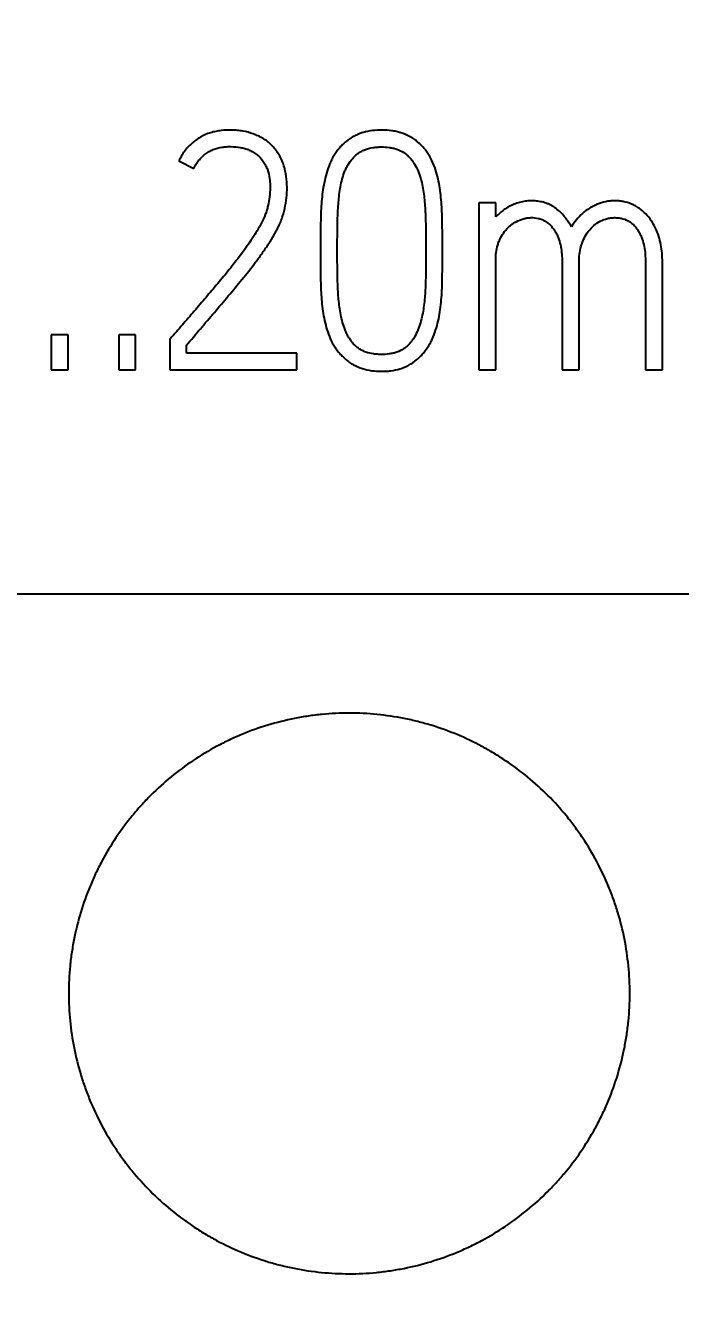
# Model space of a CAD drawing. Extents: x 0 to 420, y 0 to 297.
# Drawn here: x 129.88 to 134.55, y 153.55 to 162.62 of the extents above; entities that cross this region are included whole.
import ezdxf

# ---------------------------------------------------------------- set-up
doc = ezdxf.new("R2010")
doc.units = 0
doc.header["$LTSCALE"] = 23.1
for name, color, linetype in [('10000_FRONT', 7, 'CONTINUOUS'), ('10100_DIM_FRONT', 7, 'CONTINUOUS'), ('10500_FRONT_LABELING', 7, 'CONTINUOUS')]:
    doc.layers.add(name, color=color, linetype=linetype)
doc.styles.get("Standard").update_dxf_attribs({"font": 'txt', "width": 0.8})
doc.dimstyles.new('DIMSTYLE_1', dxfattribs={"dimtxt": 3.5, "dimasz": 3.5, "dimexe": 0.18, "dimexo": 0.0625, "dimgap": 0.09, "dimtad": 1, "dimtxsty": 'STANDARD', "dimcen": 0.09, "dimazin": 3, "dimtp": 0.05, "dimtm": 0.05, "dimtfac": 1, "dimtofl": 0, "dimtmove": 0, "dimatfit": 3, "dimtolj": 1})

# ---------------------------------------------------------------- blocks, each defined once
blk = doc.blocks.new('*D0')
at = {"layer": '10100_DIM_FRONT', "linetype": 'CONTINUOUS'}
for p, q in [((147.4005, 192.5601), (147.4005, 130.0621)), ((103.9005, 151.5111), (103.9005, 130.0621)), ((103.9005, 132.0621), (125.6505, 132.0621)), ((147.4005, 132.0621), (125.6505, 132.0621))]:
    blk.add_line(p, q, dxfattribs=at)
for points in [[(107.4005, 132.5621), (103.9005, 132.0621), (107.4005, 131.5621)], [(143.9005, 131.5621), (147.4005, 132.0621), (143.9005, 132.5621)]]:
    blk.add_solid(points, dxfattribs=at)
at = {"layer": '10100_DIM_FRONT', "linetype": 'CONTINUOUS', "width": 0.696429}
blk.add_text('43,5', height=3.5, dxfattribs=at).set_placement((121.6172, 132.9371))
blk = doc.blocks.new('*D1')
at = {"layer": '10100_DIM_FRONT', "linetype": 'CONTINUOUS'}
for p, q in [((111.900486, 192.560113), (111.900486, 137.865388)), ((147.400486, 192.560113), (147.400486, 137.865388)), ((111.900486, 139.865388), (129.650486, 139.865388)), ((147.400486, 139.865388), (129.650486, 139.865388))]:
    blk.add_line(p, q, dxfattribs=at)
for points in [[(115.400486, 140.365388), (111.900486, 139.865388), (115.400486, 139.365388)], [(143.900486, 139.365388), (147.400486, 139.865388), (143.900486, 140.365388)]]:
    blk.add_solid(points, dxfattribs=at)
at = {"layer": '10100_DIM_FRONT', "linetype": 'CONTINUOUS', "width": 0.678571}
blk.add_text('35,5', height=3.5, dxfattribs=at).set_placement((125.819828, 140.740388))

msp = doc.modelspace()

# ---------------------------------------------------------------- linework, layer by layer
at = {"layer": '10000_FRONT', "color": 7, "linetype": 'CONTINUOUS'}
msp.add_line((111.9005, 158.5611), (147.4005, 158.5611), dxfattribs=at)
for points, knots in [([(134.1905, 155.7111), (134.1905, 155.7769), (134.1872, 155.8422), (134.1745, 155.9717), (134.165, 156.0359), (134.1398, 156.1633), (134.1241, 156.2265), (134.0957, 156.3204), (134.0855, 156.3516), (134.0633, 156.4137), (134.0516, 156.4443), (134.0141, 156.535), (133.9585, 156.6527), (133.8919, 156.7645), (133.8377, 156.8459), (133.8189, 156.8727), (133.78, 156.9254), (133.7598, 156.9515), (133.6972, 157.0281), (133.6532, 157.0766), (133.5151, 157.2153), (133.4145, 157.2982), (133.2917, 157.3807), (133.2779, 157.3897), (133.2501, 157.4074), (133.236, 157.4161), (133.1936, 157.4417), (133.165, 157.4579), (133.0782, 157.5044), (133.0192, 157.5325), (132.8987, 157.5827), (132.8373, 157.6048), (132.7432, 157.6335), (132.7116, 157.6423), (132.6477, 157.6584), (132.6153, 157.6658), (132.5181, 157.6852), (132.3883, 157.7044), (132.2578, 157.711), (132.127, 157.7112), (132.0615, 157.7081), (131.9629, 157.6984), (131.93, 157.6944), (131.8647, 157.6847), (131.8323, 157.679), (131.7358, 157.6598), (131.6724, 157.6439), (131.5474, 157.606), (131.4858, 157.584), (131.3949, 157.5463), (131.3648, 157.533), (131.32, 157.5118), (131.3051, 157.5045), (131.2756, 157.4896), (131.2025, 157.4516), (131.1323, 157.4095), (130.9696, 157.3006), (130.8686, 157.2178), (130.752, 157.101), (130.7293, 157.0771), (130.6853, 157.0284), (130.664, 157.0036), (130.6019, 156.9278), (130.5631, 156.8755), (130.4909, 156.7673), (130.4573, 156.7114), (130.411, 156.6247), (130.3962, 156.5953), (130.3681, 156.5357), (130.3548, 156.5057), (130.3173, 156.415), (130.2736, 156.2923), (130.2419, 156.1662), (130.2228, 156.0704), (130.2172, 156.0383), (130.2075, 155.9735), (130.2034, 155.9409), (130.1937, 155.8426), (130.1905, 155.777), (130.1905, 155.7111)], [0, 0, 0, 0, 0.03125, 0.03125, 0.0625, 0.0625, 0.09375, 0.09375, 0.109375, 0.109375, 0.125, 0.125, 0.15625, 0.1875, 0.1875, 0.203125, 0.203125, 0.21875, 0.21875, 0.25, 0.25, 0.3125, 0.3125, 0.320312, 0.320312, 0.328125, 0.328125, 0.34375, 0.34375, 0.375, 0.375, 0.40625, 0.40625, 0.421875, 0.421875, 0.4375, 0.4375, 0.46875, 0.5, 0.5, 0.53125, 0.53125, 0.546875, 0.546875, 0.5625, 0.5625, 0.59375, 0.59375, 0.625, 0.625, 0.640625, 0.640625, 0.648438, 0.648438, 0.65625, 0.6875, 0.6875, 0.75, 0.75, 0.765625, 0.765625, 0.78125, 0.78125, 0.8125, 0.8125, 0.84375, 0.84375, 0.859375, 0.859375, 0.875, 0.875, 0.90625, 0.9375, 0.9375, 0.953125, 0.953125, 0.96875, 0.96875, 1, 1, 1, 1]), ([(130.1905, 155.7111), (130.1905, 155.6453), (130.1938, 155.58), (130.2065, 155.4505), (130.216, 155.3863), (130.2412, 155.2589), (130.2569, 155.1957), (130.2853, 155.1017), (130.2955, 155.0705), (130.3177, 155.0085), (130.3294, 154.9779), (130.3669, 154.8873), (130.4225, 154.7695), (130.4891, 154.6578), (130.5433, 154.5764), (130.562, 154.5496), (130.6009, 154.4968), (130.6212, 154.4708), (130.6837, 154.3943), (130.7277, 154.3457), (130.8658, 154.2071), (130.9663, 154.1241), (131.0891, 154.0416), (131.1029, 154.0326), (131.1307, 154.0149), (131.1448, 154.0062), (131.1872, 153.9807), (131.2158, 153.9644), (131.3026, 153.9179), (131.3616, 153.8898), (131.4821, 153.8396), (131.5436, 153.8175), (131.6376, 153.7888), (131.6692, 153.7799), (131.7332, 153.7638), (131.7655, 153.7565), (131.8627, 153.737), (131.9926, 153.7178), (132.1232, 153.7112), (132.254, 153.711), (132.3195, 153.7142), (132.4181, 153.7238), (132.4511, 153.7279), (132.5164, 153.7376), (132.6784, 153.7657), (132.8347, 153.8132), (132.9863, 153.876), (133.0164, 153.8893), (133.0611, 153.9105), (133.076, 153.9178), (133.1055, 153.9327), (133.1787, 153.9707), (133.2488, 154.0128), (133.4115, 154.1217), (133.5125, 154.2045), (133.6291, 154.3213), (133.6518, 154.3452), (133.6958, 154.3939), (133.7171, 154.4187), (133.7791, 154.4944), (133.8179, 154.5467), (133.8901, 154.655), (133.9237, 154.7109), (133.97, 154.7975), (133.9847, 154.8269), (134.0129, 154.8865), (134.0262, 154.9165), (134.0637, 155.0072), (134.1074, 155.1299), (134.1391, 155.2559), (134.1582, 155.3517), (134.1638, 155.3839), (134.1735, 155.4486), (134.1775, 155.4813), (134.1873, 155.5796), (134.1905, 155.6452), (134.1905, 155.7111)], [0, 0, 0, 0, 0.03125, 0.03125, 0.0625, 0.0625, 0.09375, 0.09375, 0.109375, 0.109375, 0.125, 0.125, 0.15625, 0.1875, 0.1875, 0.203125, 0.203125, 0.21875, 0.21875, 0.25, 0.25, 0.3125, 0.3125, 0.320312, 0.320312, 0.328125, 0.328125, 0.34375, 0.34375, 0.375, 0.375, 0.40625, 0.40625, 0.421875, 0.421875, 0.4375, 0.4375, 0.46875, 0.5, 0.5, 0.53125, 0.53125, 0.546875, 0.546875, 0.5625, 0.625, 0.625, 0.640625, 0.640625, 0.648438, 0.648438, 0.65625, 0.6875, 0.6875, 0.75, 0.75, 0.765625, 0.765625, 0.78125, 0.78125, 0.8125, 0.8125, 0.84375, 0.84375, 0.859375, 0.859375, 0.875, 0.875, 0.90625, 0.9375, 0.9375, 0.953125, 0.953125, 0.96875, 0.96875, 1, 1, 1, 1])]:
    msp.add_open_spline(points, degree=3, knots=knots, dxfattribs=at)
at = {"layer": '10500_FRONT_LABELING', "color": 7, "linetype": 'CONTINUOUS'}
for p, q in [((130.9758, 161.6513), (131.0819, 161.597)), ((133.1144, 161.3518), (133.1144, 160.1611)), ((133.2346, 161.3518), (133.1144, 161.3518)), ((133.2346, 161.2504), (133.2346, 161.3518)), ((131.985, 161.0217), (131.985, 160.9958)), ((132.1052, 160.9958), (132.1052, 161.0217)), ((132.7371, 161.0217), (132.7371, 160.9958)), ((132.855, 160.9958), (132.855, 161.0217)), ((133.2346, 160.1611), (133.2346, 160.9439)), ((133.7085, 160.9298), (133.7085, 160.1611)), ((133.8288, 160.1611), (133.8288, 160.9298)), ((134.3027, 160.9298), (134.3027, 160.1611)), ((134.423, 160.1611), (134.423, 160.9298)), ((130.0657, 160.4087), (130.0657, 160.1611)), ((130.1859, 160.4087), (130.0657, 160.4087)), ((130.1859, 160.1611), (130.1859, 160.4087)), ((130.5467, 160.4087), (130.5467, 160.1611)), ((130.6669, 160.4087), (130.5467, 160.4087)), ((130.6669, 160.1611), (130.6669, 160.4087)), ((130.9263, 160.3945), (130.9121, 160.378)), ((130.9121, 160.378), (130.9121, 160.1611)), ((131.03, 160.279), (131.03, 160.3356)), ((131.8176, 160.279), (131.03, 160.279)), ((131.8176, 160.1611), (131.8176, 160.279)), ((130.0657, 160.1611), (130.1859, 160.1611)), ((130.5467, 160.1611), (130.6669, 160.1611)), ((130.9121, 160.1611), (131.8176, 160.1611)), ((133.1144, 160.1611), (133.2346, 160.1611)), ((133.7085, 160.1611), (133.8288, 160.1611)), ((134.3027, 160.1611), (134.423, 160.1611))]:
    msp.add_line(p, q, dxfattribs=at)
for points, knots in [([(131.03, 160.3356), (131.0631, 160.3747), (131.0961, 160.4137), (131.1623, 160.4918), (131.1955, 160.5308), (131.2619, 160.6087), (131.2951, 160.6477), (131.3608, 160.7261), (131.3934, 160.7655), (131.458, 160.8449), (131.4899, 160.8849), (131.5363, 160.946), (131.5515, 160.9666), (131.5813, 161.0083), (131.5959, 161.0293), (131.6244, 161.0721), (131.6382, 161.0939), (131.664, 161.1382), (131.6761, 161.1607), (131.6922, 161.1955), (131.6972, 161.2072), (131.7066, 161.2309), (131.711, 161.2429), (131.7231, 161.2794), (131.7294, 161.3047), (131.7392, 161.3551), (131.7427, 161.3804), (131.7467, 161.4312), (131.7474, 161.4568), (131.7454, 161.5081), (131.7425, 161.534), (131.7336, 161.5847), (131.7275, 161.6097), (131.7143, 161.6462), (131.7091, 161.6582), (131.6977, 161.6814), (131.6915, 161.6926), (131.6778, 161.7143), (131.6703, 161.7247), (131.654, 161.7445), (131.6453, 161.7541), (131.627, 161.7726), (131.6175, 161.7813), (131.5973, 161.7972), (131.5866, 161.8042), (131.5646, 161.8173), (131.5532, 161.8232), (131.5297, 161.8339), (131.5176, 161.8387), (131.4811, 161.8516), (131.4564, 161.8585), (131.4185, 161.8652), (131.4057, 161.8669), (131.3799, 161.8693), (131.3669, 161.87), (131.3282, 161.871), (131.3024, 161.8701), (131.2641, 161.8657), (131.2513, 161.8637), (131.2259, 161.8585), (131.2132, 161.8553), (131.1762, 161.8437), (131.1526, 161.8333), (131.119, 161.814), (131.108, 161.8069), (131.087, 161.7918), (131.067, 161.7756), (131.0486, 161.7575), (131.0312, 161.7385), (131.0229, 161.7285), (130.9997, 161.6972), (130.9865, 161.675), (130.9758, 161.6513)], [0, 0, 0, 0, 0.0625, 0.0625, 0.125, 0.125, 0.1875, 0.1875, 0.25, 0.25, 0.3125, 0.3125, 0.34375, 0.34375, 0.375, 0.375, 0.40625, 0.40625, 0.4375, 0.4375, 0.453125, 0.453125, 0.46875, 0.46875, 0.5, 0.5, 0.53125, 0.53125, 0.5625, 0.5625, 0.59375, 0.59375, 0.625, 0.625, 0.640625, 0.640625, 0.65625, 0.65625, 0.671875, 0.671875, 0.6875, 0.6875, 0.703125, 0.703125, 0.71875, 0.71875, 0.734375, 0.734375, 0.75, 0.75, 0.78125, 0.78125, 0.796875, 0.796875, 0.8125, 0.8125, 0.84375, 0.84375, 0.859375, 0.859375, 0.875, 0.875, 0.90625, 0.90625, 0.921875, 0.921875, 0.9375, 0.953125, 0.953125, 0.96875, 0.96875, 1, 1, 1, 1]), ([(132.855, 161.0217), (132.855, 161.0665), (132.8547, 161.1113), (132.8537, 161.2009), (132.8532, 161.2456), (132.8497, 161.335), (132.8463, 161.3795), (132.8381, 161.4461), (132.8348, 161.4683), (132.8265, 161.5125), (132.8214, 161.5345), (132.8091, 161.5784), (132.8021, 161.6), (132.7855, 161.6422), (132.7759, 161.6627), (132.7586, 161.6924), (132.7524, 161.7021), (132.7394, 161.7207), (132.7326, 161.7297), (132.7109, 161.7558), (132.6951, 161.772), (132.6689, 161.794), (132.6596, 161.801), (132.6408, 161.8138), (132.6311, 161.8197), (132.6012, 161.8358), (132.5803, 161.8445), (132.5475, 161.8547), (132.5363, 161.8576), (132.514, 161.8624), (132.5028, 161.8644), (132.4691, 161.869), (132.4465, 161.8704), (132.4009, 161.8706), (132.3779, 161.8694), (132.3329, 161.8637), (132.3108, 161.8592), (132.2783, 161.8497), (132.2676, 161.846), (132.2465, 161.8376), (132.2359, 161.8328), (132.2054, 161.817), (132.1865, 161.8044), (132.1601, 161.7829), (132.1516, 161.7753), (132.1352, 161.7592), (132.1274, 161.7508), (132.1053, 161.7247), (132.0921, 161.7062), (132.0745, 161.6768), (132.0691, 161.6667), (132.059, 161.6462), (132.0545, 161.6358), (132.0417, 161.6043), (132.0345, 161.5829), (132.0218, 161.5394), (132.0164, 161.5174), (132.0073, 161.4728), (132.0036, 161.4504), (131.9943, 161.383), (131.9906, 161.338), (131.9877, 161.2703), (131.9871, 161.2477), (131.9863, 161.2026), (131.986, 161.18), (131.9852, 161.1122), (131.985, 161.0669), (131.985, 161.0217)], [0, 0, 0, 0, 0.0625, 0.0625, 0.125, 0.125, 0.1875, 0.1875, 0.21875, 0.21875, 0.25, 0.25, 0.28125, 0.28125, 0.3125, 0.3125, 0.328125, 0.328125, 0.34375, 0.34375, 0.375, 0.375, 0.390625, 0.390625, 0.40625, 0.40625, 0.4375, 0.4375, 0.453125, 0.453125, 0.46875, 0.46875, 0.5, 0.5, 0.53125, 0.53125, 0.5625, 0.5625, 0.578125, 0.578125, 0.59375, 0.59375, 0.625, 0.625, 0.640625, 0.640625, 0.65625, 0.65625, 0.6875, 0.6875, 0.703125, 0.703125, 0.71875, 0.71875, 0.75, 0.75, 0.78125, 0.78125, 0.8125, 0.8125, 0.875, 0.875, 0.90625, 0.90625, 0.9375, 0.9375, 1, 1, 1, 1]), ([(131.0819, 161.597), (131.0912, 161.6171), (131.1028, 161.6355), (131.1234, 161.6609), (131.1308, 161.6691), (131.1466, 161.6845), (131.1631, 161.6988), (131.1812, 161.7109), (131.2001, 161.722), (131.2101, 161.727), (131.2404, 161.7397), (131.2615, 161.7452), (131.2941, 161.7502), (131.3051, 161.7513), (131.3269, 161.7526), (131.3378, 161.7528), (131.3705, 161.7523), (131.3922, 161.7503), (131.4245, 161.7444), (131.4353, 161.7418), (131.4564, 161.7358), (131.4668, 161.7322), (131.487, 161.7238), (131.4968, 161.7189), (131.5159, 161.7078), (131.525, 161.7016), (131.542, 161.6879), (131.5499, 161.6805), (131.561, 161.6685), (131.5646, 161.6644), (131.5715, 161.6558), (131.5748, 161.6513), (131.584, 161.6377), (131.5895, 161.6282), (131.5993, 161.6086), (131.6036, 161.5986), (131.6146, 161.5673), (131.6191, 161.546), (131.6237, 161.5137), (131.6249, 161.5029), (131.6263, 161.4811), (131.6266, 161.4701), (131.6265, 161.4373), (131.625, 161.4156), (131.6196, 161.3726), (131.6155, 161.3513), (131.608, 161.3196), (131.6053, 161.309), (131.5991, 161.288), (131.5958, 161.2776), (131.5845, 161.2469), (131.5756, 161.2273), (131.5559, 161.189), (131.5451, 161.1703), (131.5226, 161.1335), (131.5109, 161.1153), (131.4749, 161.0612), (131.45, 161.0258), (131.3987, 160.9562), (131.3724, 160.922), (131.3185, 160.8545), (131.2909, 160.8213), (131.2355, 160.7551), (131.2077, 160.7221), (131.1519, 160.6562), (131.1238, 160.6234), (131.0676, 160.5578), (131.0393, 160.5252), (130.9969, 160.4762), (130.9828, 160.4599), (130.9545, 160.4272), (130.9403, 160.4109), (130.9263, 160.3945)], [0, 0, 0, 0, 0.03125, 0.03125, 0.046875, 0.046875, 0.0625, 0.078125, 0.078125, 0.09375, 0.09375, 0.125, 0.125, 0.140625, 0.140625, 0.15625, 0.15625, 0.1875, 0.1875, 0.203125, 0.203125, 0.21875, 0.21875, 0.234375, 0.234375, 0.25, 0.25, 0.265625, 0.265625, 0.273438, 0.273438, 0.28125, 0.28125, 0.296875, 0.296875, 0.3125, 0.3125, 0.34375, 0.34375, 0.359375, 0.359375, 0.375, 0.375, 0.40625, 0.40625, 0.4375, 0.4375, 0.453125, 0.453125, 0.46875, 0.46875, 0.5, 0.5, 0.53125, 0.53125, 0.5625, 0.5625, 0.625, 0.625, 0.6875, 0.6875, 0.75, 0.75, 0.8125, 0.8125, 0.875, 0.875, 0.9375, 0.9375, 0.96875, 0.96875, 1, 1, 1, 1]), ([(132.1052, 161.0217), (132.1052, 161.0589), (132.1054, 161.096), (132.1063, 161.1702), (132.1068, 161.2073), (132.1084, 161.263), (132.1091, 161.2815), (132.1112, 161.3186), (132.1125, 161.3371), (132.1156, 161.3741), (132.1174, 161.3926), (132.1219, 161.4295), (132.1246, 161.448), (132.1314, 161.4844), (132.1355, 161.5024), (132.1451, 161.5379), (132.1507, 161.5555), (132.1608, 161.5813), (132.1645, 161.5898), (132.1726, 161.6066), (132.1771, 161.615), (132.1917, 161.6393), (132.2027, 161.6544), (132.2214, 161.6756), (132.228, 161.6823), (132.242, 161.6951), (132.2566, 161.7069), (132.2726, 161.7168), (132.2894, 161.7255), (132.2982, 161.7293), (132.3248, 161.7389), (132.3431, 161.7432), (132.371, 161.7475), (132.3805, 161.7485), (132.3993, 161.7499), (132.4087, 161.7502), (132.4369, 161.7504), (132.4555, 161.7494), (132.4834, 161.7456), (132.4926, 161.744), (132.5111, 161.7398), (132.5203, 161.7372), (132.5472, 161.728), (132.5642, 161.72), (132.5882, 161.7045), (132.5958, 161.6987), (132.6101, 161.6865), (132.6168, 161.6799), (132.6293, 161.6658), (132.6351, 161.6583), (132.6462, 161.6429), (132.6515, 161.635), (132.6662, 161.611), (132.6747, 161.5942), (132.6892, 161.5596), (132.6953, 161.5416), (132.7058, 161.5054), (132.7101, 161.4872), (132.7172, 161.4506), (132.72, 161.4322), (132.7246, 161.3953), (132.7265, 161.3767), (132.7297, 161.3396), (132.731, 161.321), (132.7331, 161.2837), (132.7338, 161.265), (132.7355, 161.2089), (132.7361, 161.1714), (132.7369, 161.0966), (132.7371, 161.0592), (132.7371, 161.0217)], [0, 0, 0, 0, 0.0625, 0.0625, 0.125, 0.125, 0.15625, 0.15625, 0.1875, 0.1875, 0.21875, 0.21875, 0.25, 0.25, 0.28125, 0.28125, 0.3125, 0.3125, 0.328125, 0.328125, 0.34375, 0.34375, 0.375, 0.375, 0.390625, 0.390625, 0.40625, 0.421875, 0.421875, 0.4375, 0.4375, 0.46875, 0.46875, 0.484375, 0.484375, 0.5, 0.5, 0.53125, 0.53125, 0.546875, 0.546875, 0.5625, 0.5625, 0.59375, 0.59375, 0.609375, 0.609375, 0.625, 0.625, 0.640625, 0.640625, 0.65625, 0.65625, 0.6875, 0.6875, 0.71875, 0.71875, 0.75, 0.75, 0.78125, 0.78125, 0.8125, 0.8125, 0.84375, 0.84375, 0.875, 0.875, 0.9375, 0.9375, 1, 1, 1, 1]), ([(133.7746, 161.1797), (133.7615, 161.2034), (133.7468, 161.2259), (133.7218, 161.2573), (133.7129, 161.2673), (133.694, 161.2866), (133.6839, 161.2958), (133.6629, 161.3127), (133.6519, 161.3204), (133.6346, 161.3307), (133.6287, 161.334), (133.6165, 161.34), (133.6103, 161.3428), (133.5914, 161.3504), (133.5786, 161.3544), (133.5524, 161.3606), (133.5391, 161.3628), (133.5121, 161.3656), (133.4986, 161.3661), (133.4716, 161.3657), (133.4582, 161.3647), (133.4314, 161.3609), (133.418, 161.3581), (133.392, 161.351), (133.3792, 161.3466), (133.3543, 161.3365), (133.3421, 161.3308), (133.3183, 161.3179), (133.3068, 161.3107), (133.2737, 161.2876), (133.2534, 161.27), (133.2346, 161.2504)], [0, 0, 0, 0, 0.125, 0.125, 0.1875, 0.1875, 0.25, 0.25, 0.3125, 0.3125, 0.34375, 0.34375, 0.375, 0.375, 0.4375, 0.4375, 0.5, 0.5, 0.5625, 0.5625, 0.625, 0.625, 0.6875, 0.6875, 0.75, 0.75, 0.8125, 0.8125, 0.875, 0.875, 1, 1, 1, 1]), ([(134.423, 160.9298), (134.423, 160.9713), (134.4198, 161.0122), (134.4083, 161.0725), (134.4034, 161.0924), (134.391, 161.1318), (134.3835, 161.1514), (134.3659, 161.1889), (134.3558, 161.207), (134.3326, 161.2413), (134.3193, 161.2577), (134.2905, 161.2874), (134.2749, 161.3008), (134.2494, 161.3184), (134.2405, 161.3239), (134.2221, 161.334), (134.2127, 161.3385), (134.184, 161.3506), (134.1641, 161.3565), (134.1334, 161.3624), (134.1229, 161.3638), (134.1021, 161.3656), (134.0917, 161.366), (134.0709, 161.3659), (134.0605, 161.3653), (134.0398, 161.3632), (134.0293, 161.3616), (133.9985, 161.3554), (133.9787, 161.3493), (133.9498, 161.3376), (133.9404, 161.3332), (133.9217, 161.3237), (133.9126, 161.3185), (133.8861, 161.3021), (133.8694, 161.2897), (133.8382, 161.2622), (133.8237, 161.2469), (133.7973, 161.2147), (133.7854, 161.1976), (133.7746, 161.1797)], [0, 0, 0, 0, 0.125, 0.125, 0.1875, 0.1875, 0.25, 0.25, 0.3125, 0.3125, 0.375, 0.375, 0.4375, 0.4375, 0.46875, 0.46875, 0.5, 0.5, 0.5625, 0.5625, 0.59375, 0.59375, 0.625, 0.625, 0.65625, 0.65625, 0.6875, 0.6875, 0.75, 0.75, 0.78125, 0.78125, 0.8125, 0.8125, 0.875, 0.875, 0.9375, 0.9375, 1, 1, 1, 1]), ([(133.2346, 160.9439), (133.2346, 160.9621), (133.2356, 160.9801), (133.2402, 161.0156), (133.2438, 161.0332), (133.2516, 161.0591), (133.2546, 161.0677), (133.2614, 161.0846), (133.2651, 161.0929), (133.2773, 161.1171), (133.2867, 161.1325), (133.3034, 161.1541), (133.3094, 161.1611), (133.322, 161.1742), (133.3286, 161.1804), (133.3423, 161.1921), (133.3495, 161.1975), (133.3644, 161.2078), (133.3723, 161.2126), (133.3965, 161.2255), (133.4133, 161.2323), (133.4395, 161.2398), (133.4483, 161.2418), (133.4665, 161.2446), (133.4756, 161.2454), (133.5029, 161.2461), (133.5209, 161.2445), (133.5478, 161.2381), (133.5565, 161.2353), (133.5734, 161.2285), (133.5815, 161.2244), (133.5973, 161.215), (133.6048, 161.2096), (133.6187, 161.1979), (133.6252, 161.1915), (133.6374, 161.1779), (133.6431, 161.1707), (133.6536, 161.1557), (133.6583, 161.148), (133.6672, 161.1322), (133.6712, 161.1241), (133.6785, 161.1075), (133.6819, 161.0989), (133.6908, 161.0731), (133.6954, 161.0556), (133.7023, 161.0202), (133.7047, 161.0023), (133.7079, 160.9662), (133.7085, 160.948), (133.7085, 160.9298)], [0, 0, 0, 0, 0.0625, 0.0625, 0.125, 0.125, 0.15625, 0.15625, 0.1875, 0.1875, 0.25, 0.25, 0.28125, 0.28125, 0.3125, 0.3125, 0.34375, 0.34375, 0.375, 0.375, 0.4375, 0.4375, 0.46875, 0.46875, 0.5, 0.5, 0.5625, 0.5625, 0.59375, 0.59375, 0.625, 0.625, 0.65625, 0.65625, 0.6875, 0.6875, 0.71875, 0.71875, 0.75, 0.75, 0.78125, 0.78125, 0.8125, 0.8125, 0.875, 0.875, 0.9375, 0.9375, 1, 1, 1, 1]), ([(133.8288, 160.9298), (133.8288, 160.9482), (133.8297, 160.9664), (133.8339, 161.0025), (133.8372, 161.0204), (133.8444, 161.0468), (133.8472, 161.0555), (133.8535, 161.0728), (133.857, 161.0814), (133.8686, 161.1065), (133.8775, 161.1225), (133.8984, 161.1528), (133.9106, 161.167), (133.9373, 161.1925), (133.9518, 161.2038), (133.9839, 161.2229), (134.0007, 161.2304), (134.0271, 161.2385), (134.0361, 161.2407), (134.0545, 161.244), (134.0637, 161.245), (134.0822, 161.2459), (134.0914, 161.2458), (134.1098, 161.2445), (134.1191, 161.2433), (134.1465, 161.2378), (134.1639, 161.2315), (134.1884, 161.2179), (134.1962, 161.2128), (134.2106, 161.2014), (134.2174, 161.1951), (134.23, 161.1815), (134.2359, 161.1742), (134.2466, 161.1592), (134.2516, 161.1514), (134.2606, 161.1354), (134.2647, 161.1271), (134.2722, 161.1102), (134.2756, 161.1015), (134.2847, 161.0754), (134.2893, 161.0577), (134.3, 161.0038), (134.3027, 160.9667), (134.3027, 160.9298)], [0, 0, 0, 0, 0.0625, 0.0625, 0.125, 0.125, 0.15625, 0.15625, 0.1875, 0.1875, 0.25, 0.25, 0.3125, 0.3125, 0.375, 0.375, 0.4375, 0.4375, 0.46875, 0.46875, 0.5, 0.5, 0.53125, 0.53125, 0.5625, 0.5625, 0.625, 0.625, 0.65625, 0.65625, 0.6875, 0.6875, 0.71875, 0.71875, 0.75, 0.75, 0.78125, 0.78125, 0.8125, 0.8125, 0.875, 0.875, 1, 1, 1, 1]), ([(131.985, 160.9958), (131.985, 160.9511), (131.9852, 160.9064), (131.986, 160.8395), (131.9862, 160.8172), (131.9871, 160.7725), (131.9876, 160.7502), (131.9904, 160.6834), (131.9941, 160.6391), (132.0031, 160.5728), (132.0066, 160.5507), (132.0154, 160.5067), (132.0207, 160.4848), (132.0332, 160.4411), (132.0403, 160.4195), (132.0569, 160.3775), (132.0666, 160.3571), (132.084, 160.3277), (132.0902, 160.318), (132.1035, 160.2996), (132.1105, 160.2907), (132.1252, 160.2736), (132.1329, 160.2654), (132.1489, 160.2495), (132.1571, 160.2418), (132.1744, 160.227), (132.1834, 160.2199), (132.202, 160.2068), (132.2116, 160.2007), (132.2412, 160.1842), (132.2621, 160.1755), (132.3058, 160.1619), (132.328, 160.1571), (132.3727, 160.1509), (132.3953, 160.1494), (132.4294, 160.1493), (132.4409, 160.1496), (132.4635, 160.1509), (132.4748, 160.1519), (132.5083, 160.1562), (132.5304, 160.1607), (132.5629, 160.1705), (132.5736, 160.1743), (132.5948, 160.183), (132.6051, 160.1878), (132.635, 160.2039), (132.6536, 160.2168), (132.6797, 160.2387), (132.6882, 160.2465), (132.7042, 160.2626), (132.7118, 160.2709), (132.7336, 160.2968), (132.7468, 160.3151), (132.7643, 160.3443), (132.7698, 160.3543), (132.78, 160.3747), (132.7846, 160.385), (132.7976, 160.4162), (132.805, 160.4374), (132.818, 160.4805), (132.8234, 160.5024), (132.8326, 160.5467), (132.8363, 160.5691), (132.8456, 160.6361), (132.8494, 160.681), (132.8523, 160.7483), (132.8529, 160.7708), (132.8537, 160.8158), (132.854, 160.8383), (132.8547, 160.9058), (132.855, 160.9508), (132.855, 160.9958)], [0, 0, 0, 0, 0.0625, 0.0625, 0.09375, 0.09375, 0.125, 0.125, 0.1875, 0.1875, 0.21875, 0.21875, 0.25, 0.25, 0.28125, 0.28125, 0.3125, 0.3125, 0.328125, 0.328125, 0.34375, 0.34375, 0.359375, 0.359375, 0.375, 0.375, 0.390625, 0.390625, 0.40625, 0.40625, 0.4375, 0.4375, 0.46875, 0.46875, 0.5, 0.5, 0.515625, 0.515625, 0.53125, 0.53125, 0.5625, 0.5625, 0.578125, 0.578125, 0.59375, 0.59375, 0.625, 0.625, 0.640625, 0.640625, 0.65625, 0.65625, 0.6875, 0.6875, 0.703125, 0.703125, 0.71875, 0.71875, 0.75, 0.75, 0.78125, 0.78125, 0.8125, 0.8125, 0.875, 0.875, 0.90625, 0.90625, 0.9375, 0.9375, 1, 1, 1, 1]), ([(132.7371, 160.9958), (132.7371, 160.9586), (132.7369, 160.9214), (132.736, 160.847), (132.7355, 160.8098), (132.7337, 160.754), (132.7329, 160.7354), (132.7306, 160.6983), (132.7291, 160.6797), (132.7237, 160.6241), (132.7189, 160.587), (132.7076, 160.5323), (132.7031, 160.5142), (132.6928, 160.4783), (132.6869, 160.4607), (132.6729, 160.4264), (132.6648, 160.4097), (132.6503, 160.3858), (132.6451, 160.378), (132.6341, 160.3628), (132.6282, 160.3555), (132.6159, 160.3415), (132.6093, 160.3348), (132.5953, 160.3224), (132.5878, 160.3165), (132.5645, 160.3007), (132.5478, 160.2924), (132.5212, 160.2831), (132.5121, 160.2805), (132.4938, 160.2762), (132.4662, 160.2711), (132.4383, 160.2695), (132.4101, 160.2696), (132.4006, 160.2699), (132.382, 160.2712), (132.3727, 160.2722), (132.3451, 160.2762), (132.327, 160.2804), (132.3005, 160.2897), (132.2917, 160.2934), (132.2749, 160.3018), (132.2668, 160.3066), (132.2514, 160.3172), (132.244, 160.3229), (132.2299, 160.3355), (132.2233, 160.3423), (132.211, 160.3564), (132.2053, 160.3637), (132.1944, 160.3789), (132.1893, 160.3867), (132.1798, 160.4028), (132.1754, 160.4112), (132.1674, 160.4281), (132.1638, 160.4367), (132.1537, 160.4627), (132.1482, 160.4805), (132.1383, 160.5163), (132.134, 160.5345), (132.1231, 160.5894), (132.1184, 160.6262), (132.1131, 160.6814), (132.1116, 160.6999), (132.1094, 160.7368), (132.1086, 160.7552), (132.1068, 160.8107), (132.1063, 160.8477), (132.1054, 160.9217), (132.1052, 160.9587), (132.1052, 160.9958)], [0, 0, 0, 0, 0.0625, 0.0625, 0.125, 0.125, 0.15625, 0.15625, 0.1875, 0.1875, 0.25, 0.25, 0.28125, 0.28125, 0.3125, 0.3125, 0.34375, 0.34375, 0.359375, 0.359375, 0.375, 0.375, 0.390625, 0.390625, 0.40625, 0.40625, 0.4375, 0.4375, 0.453125, 0.453125, 0.46875, 0.5, 0.5, 0.515625, 0.515625, 0.53125, 0.53125, 0.5625, 0.5625, 0.578125, 0.578125, 0.59375, 0.59375, 0.609375, 0.609375, 0.625, 0.625, 0.640625, 0.640625, 0.65625, 0.65625, 0.671875, 0.671875, 0.6875, 0.6875, 0.71875, 0.71875, 0.75, 0.75, 0.8125, 0.8125, 0.84375, 0.84375, 0.875, 0.875, 0.9375, 0.9375, 1, 1, 1, 1])]:
    msp.add_open_spline(points, degree=3, knots=knots, dxfattribs=at)

# ---------------------------------------------------------------- dimensions: what is measured, and where the dimension line sits
at = {"layer": '10100_DIM_FRONT', "linetype": 'CONTINUOUS'}
for base, p1, text, picture, middle in [((147.4005, 132.0621), (103.9005, 151.5111), '43,5', '*D0', (126.4922, 134.6871)), ((147.4005, 139.8654), (111.9005, 192.5601), '35,5', '*D1', (130.5698, 142.4904))]:
    dim = msp.add_linear_dim(base=base, p1=p1, p2=(147.4005, 192.5601), text=text, dimstyle='DIMSTYLE_1', dxfattribs=at)
    dim.commit()
    dim.dimension.update_dxf_attribs({"geometry": picture, "text_midpoint": middle, "dimtype": 160})

doc.saveas('drawing.dxf')
